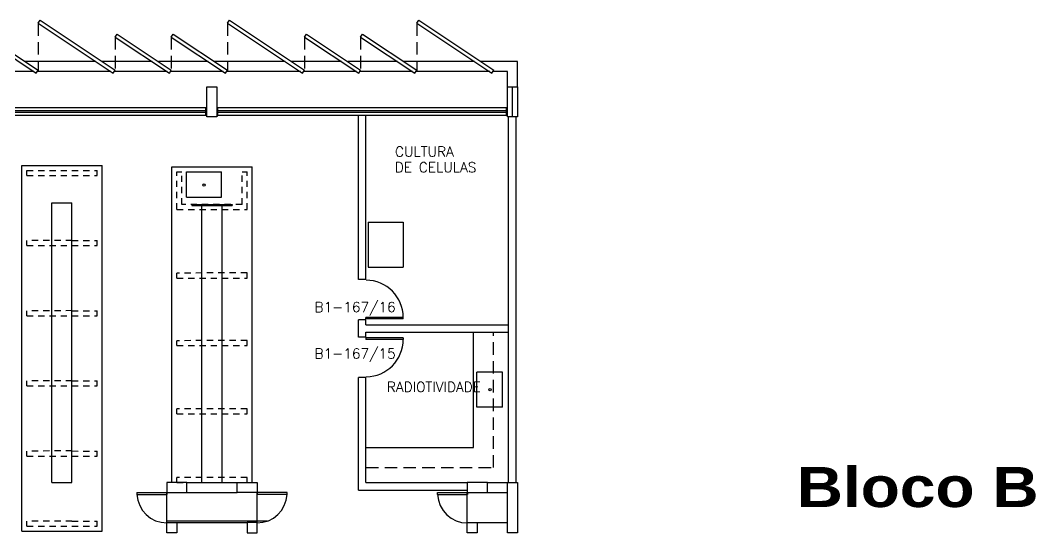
# Model space of a CAD drawing. Header units: millimetres. Extents: x 4436 to 4619, y 1272 to 1428.
# Drawn here: x 4598.52 to 4618.8, y 1341.81 to 1352.03 of the extents above; entities that cross this region are included whole.
import ezdxf

# ---------------------------------------------------------------- set-up
doc = ezdxf.new("R2010")
doc.units = ezdxf.units.MM
doc.linetypes.add('HIDDEN', pattern=[0.375, 0.25, -0.125])
doc.linetypes.add('HIDDEN2', pattern=[0.1875, 0.125, -0.0625])
for name, color, linetype in [('ALV', 2, 'Continuous'), ('BANCADA', 2, 'Continuous'), ('DIV', 2, 'Continuous'), ('ENDEREÇO', 2, 'Continuous'), ('ESTR', 3, 'Continuous'), ('JAN', 1, 'Continuous'), ('JANELA', 1, 'Continuous'), ('PISO', 1, 'Continuous'), ('PORTA', 2, 'Continuous'), ('PROJ', 1, 'HIDDEN'), ('TEXTO', 2, 'Continuous'), ('TEXTO-CARIMBO-EDITAVEL', 3, 'Continuous')]:
    doc.layers.add(name, color=color, linetype=linetype)
doc.styles.add('ARIAL', font='')
doc.styles.add('UNB1-100', font='simplex.shx', dxfattribs={"height": 0.2})
doc.styles.get('ARIAL').set_extended_font_data('Arial Black')

msp = doc.modelspace()

# ---------------------------------------------------------------- linework, layer by layer
at = {"layer": 'ALV'}
for p, q in [((4598.87131, 1351.97457), (4598.91001, 1352.0329)), ((4598.91001, 1352.0329), (4600.40981, 1351.03761)), ((4602.65331, 1351.97457), (4602.69201, 1352.0329)), ((4602.69201, 1352.0329), (4604.19181, 1351.03761)), ((4606.43531, 1351.97457), (4606.47401, 1352.0329)), ((4606.47401, 1352.0329), (4607.97381, 1351.03761)), ((4598.87131, 1351.97457), (4600.37111, 1350.97928)), ((4602.65331, 1351.97457), (4604.15311, 1350.97928)), ((4606.43531, 1351.97457), (4607.93511, 1350.97928)), ((4597.74941, 1351.6981), (4598.8326, 1350.97928)), ((4597.78812, 1351.75643), (4598.87131, 1351.03761)), ((4600.40981, 1351.6981), (4600.44852, 1351.75643)), ((4600.40981, 1351.6981), (4601.493, 1350.97928)), ((4600.44852, 1351.75643), (4601.53171, 1351.03761)), ((4601.53171, 1351.6981), (4601.57041, 1351.75643)), ((4601.53171, 1351.6981), (4602.6149, 1350.97928)), ((4601.57041, 1351.75643), (4602.6536, 1351.03761)), ((4604.19151, 1351.6981), (4604.23022, 1351.75643)), ((4604.19151, 1351.6981), (4605.2747, 1350.97928)), ((4604.23022, 1351.75643), (4605.31341, 1351.03761)), ((4605.31341, 1351.6981), (4605.35212, 1351.75643)), ((4605.31341, 1351.6981), (4606.3966, 1350.97928)), ((4605.35212, 1351.75643), (4606.43531, 1351.03761)), ((4598.8326, 1350.97928), (4598.87131, 1351.03761)), ((4600.37111, 1350.97928), (4600.40981, 1351.03761)), ((4601.493, 1350.97928), (4601.53171, 1351.03761)), ((4602.6149, 1350.97928), (4602.6536, 1351.03761)), ((4604.15311, 1350.97928), (4604.19181, 1351.03761)), ((4605.2747, 1350.97928), (4605.31341, 1351.03761)), ((4606.3966, 1350.97928), (4606.43531, 1351.03761)), ((4607.93511, 1350.97928), (4607.97381, 1351.03761)), ((4605.26941, 1346.85845), (4605.26941, 1350.13345)), ((4605.41941, 1346.85845), (4605.41941, 1350.13345)), ((4608.26931, 1346.68345), (4608.26931, 1350.10845)), ((4608.26931, 1346.68345), (4608.26931, 1350.10845)), ((4608.41931, 1342.80845), (4608.41931, 1350.10845)), ((4605.41941, 1346.8625), (4605.26941, 1346.8625)), ((4608.26931, 1346.53345), (4608.26931, 1346.68345)), ((4608.26931, 1345.95845), (4608.26931, 1346.53345)), ((4608.26931, 1345.95845), (4608.26931, 1346.53345)), ((4605.26941, 1345.70845), (4605.26941, 1346.05845)), ((4605.41941, 1346.05845), (4605.26941, 1346.05845)), ((4605.41941, 1345.95845), (4605.41941, 1346.05845)), ((4605.41941, 1345.95845), (4608.26931, 1345.95845)), ((4608.26931, 1342.80845), (4608.26931, 1345.95845)), ((4605.41941, 1345.80845), (4608.26931, 1345.80845)), ((4605.41941, 1345.70845), (4605.41941, 1345.80845)), ((4608.26931, 1342.80845), (4608.26931, 1345.80845)), ((4605.41941, 1345.70845), (4605.26941, 1345.70845)), ((4605.26941, 1342.65845), (4605.26941, 1344.90439)), ((4605.41941, 1344.90439), (4605.26941, 1344.90439)), ((4605.41941, 1342.80845), (4605.41941, 1344.90439)), ((4601.84441, 1342.80845), (4602.84441, 1342.80845)), ((4601.84441, 1342.80845), (4602.84441, 1342.80845)), ((4602.12253, 1342.80845), (4602.43091, 1342.80845)), ((4605.41941, 1342.80845), (4607.44441, 1342.80845)), ((4607.84441, 1342.80845), (4608.24441, 1342.80845)), ((4601.84441, 1342.60845), (4602.84441, 1342.60845)), ((4605.26941, 1342.65845), (4607.44441, 1342.65845)), ((4607.84441, 1342.60845), (4608.24477, 1342.60845)), ((4601.64441, 1342.00845), (4603.04441, 1342.00845)), ((4607.64441, 1342.00845), (4608.24477, 1342.00845))]:
    msp.add_line(p, q, dxfattribs=at)
at = {"layer": 'ALV', "linetype": 'Continuous'}
for p, q in [((4605.41941, 1346.8625), (4605.26941, 1346.8625)), ((4605.41941, 1346.05845), (4605.26941, 1346.05845)), ((4605.41941, 1345.70845), (4605.26941, 1345.70845))]:
    msp.add_line(p, q, dxfattribs=at)
at = {"layer": 'BANCADA'}
for p, q in [((4598.54811, 1341.83845), (4598.54811, 1349.13762)), ((4600.14811, 1341.83845), (4600.14811, 1349.13762)), ((4601.54441, 1342.80845), (4601.54441, 1349.10762)), ((4603.14441, 1342.80845), (4603.14441, 1349.10762)), ((4599.14811, 1342.80845), (4599.14811, 1348.38762)), ((4599.54811, 1342.80845), (4599.54811, 1348.38762)), ((4601.94441, 1348.35762), (4601.94441, 1348.33762)), ((4602.74441, 1348.35762), (4602.74441, 1348.33762)), ((4602.14441, 1342.80845), (4602.14441, 1348.33762)), ((4602.54441, 1342.80845), (4602.54441, 1348.33762)), ((4605.46433, 1348.00516), (4605.46433, 1347.10516)), ((4605.46433, 1348.00516), (4606.16433, 1348.00516)), ((4606.16433, 1348.00516), (4606.16433, 1347.10516)), ((4605.46433, 1347.10516), (4606.16433, 1347.10516)), ((4607.56931, 1343.50845), (4607.56931, 1345.80845)), ((4605.41941, 1343.50845), (4607.56931, 1343.50845)), ((4599.14811, 1342.80845), (4599.54811, 1342.80845)), ((4598.54811, 1341.83845), (4600.14811, 1341.83845))]:
    msp.add_line(p, q, dxfattribs=at)
at = {"layer": 'BANCADA', "linetype": 'ByBlock'}
for p, q in [((4598.54811, 1349.13762), (4600.14811, 1349.13762)), ((4601.54441, 1349.10762), (4603.14441, 1349.10762)), ((4601.54441, 1349.10762), (4603.14441, 1349.10762)), ((4599.14811, 1348.38762), (4599.54811, 1348.38762)), ((4601.94441, 1348.35762), (4602.74441, 1348.35762)), ((4601.94441, 1348.33762), (4602.74441, 1348.33762))]:
    msp.add_line(p, q, dxfattribs=at)
at = {"layer": 'BANCADA', "color": 2}
for p, q in [((4601.54441, 1342.80845), (4601.54441, 1349.10762)), ((4603.14441, 1342.80845), (4603.14441, 1349.10762))]:
    msp.add_line(p, q, dxfattribs=at)
at = {"layer": 'BANCADA', "color": 1}
for p, q in [((4601.83456, 1349.00655), (4602.53456, 1349.00655)), ((4601.83456, 1348.50655), (4601.83456, 1349.00655)), ((4602.53456, 1348.50655), (4602.53456, 1349.00655)), ((4601.83456, 1348.50655), (4602.53456, 1348.50655)), ((4607.63588, 1344.30984), (4607.63588, 1345.00984)), ((4608.14588, 1345.00984), (4607.63588, 1345.00984)), ((4608.14588, 1344.30984), (4608.14588, 1345.00984)), ((4608.14588, 1344.30984), (4607.63588, 1344.30984))]:
    msp.add_line(p, q, dxfattribs=at)
at = {"layer": 'BANCADA', "color": 1, "linetype": 'HIDDEN2'}
for p, q in [((4602.94441, 1348.35842), (4601.74441, 1348.35682)), ((4601.64441, 1348.25735), (4603.04441, 1348.25735))]:
    msp.add_line(p, q, dxfattribs=at)
at = {"layer": 'BANCADA', "color": 1}
for centre in [(4602.18669, 1348.74458), (4607.89785, 1344.66196)]:
    msp.add_circle(centre, 0.0225, dxfattribs=at)
at = {"layer": 'DEFPOINTS', "color": 0, "linetype": 'ByBlock'}
msp.add_point((4601.44441, 1341.80845), dxfattribs=at)
at = {"layer": 'DIV'}
msp.add_line((4603.24441, 1342.78505), (4603.24441, 1342.77485), dxfattribs=at)
at = {"layer": 'ESTR'}
for p, q in [((4602.24441, 1350.70845), (4602.44441, 1350.70845)), ((4602.24441, 1350.10845), (4602.24441, 1350.70845)), ((4602.44441, 1350.70845), (4602.44441, 1350.10845)), ((4608.24441, 1350.70845), (4608.44441, 1350.70845)), ((4608.24441, 1350.10845), (4608.24441, 1350.70845)), ((4608.34441, 1350.10845), (4608.34441, 1350.70845)), ((4608.44441, 1350.70845), (4608.44441, 1350.10845)), ((4602.44441, 1350.10845), (4602.24441, 1350.10845)), ((4608.44441, 1350.10845), (4608.24441, 1350.10845)), ((4601.44441, 1342.80845), (4601.44441, 1342.60845))]:
    msp.add_line(p, q, dxfattribs=at)
for points in [[(4601.44441, 1342.80845), (4601.44441, 1342.60845), (4601.84441, 1342.60845), (4601.84441, 1342.80845)], [(4603.24441, 1342.80845), (4603.24441, 1342.60845), (4602.84441, 1342.60845), (4602.84441, 1342.80845)], [(4607.44441, 1342.80845), (4607.44441, 1342.60845), (4607.84441, 1342.60845), (4607.84441, 1342.80845)], [(4608.24441, 1341.80845), (4608.24441, 1342.80845), (4608.44441, 1342.80845), (4608.44441, 1341.80845)], [(4601.64441, 1342.00845), (4601.64441, 1341.80845), (4601.44441, 1341.80845), (4601.44441, 1342.00845)], [(4603.04441, 1342.00845), (4603.04441, 1341.80845), (4603.24441, 1341.80845), (4603.24441, 1342.00845)], [(4607.64441, 1342.00845), (4607.64441, 1341.80845), (4607.44441, 1341.80845), (4607.44441, 1342.00845)]]:
    msp.add_lwpolyline(points, close=True, dxfattribs=at)
at = {"layer": 'JAN', "color": 3}
for p, q in [((4602.22441, 1350.28345), (4602.24441, 1350.28345)), ((4602.22441, 1350.13345), (4602.22441, 1350.28345)), ((4602.46441, 1350.28345), (4602.44441, 1350.28345)), ((4602.46441, 1350.13345), (4602.46441, 1350.28345)), ((4608.22441, 1350.28345), (4608.24441, 1350.28345)), ((4608.22441, 1350.13345), (4608.22441, 1350.28345)), ((4602.24441, 1350.13345), (4602.22441, 1350.13345)), ((4602.44441, 1350.13345), (4602.46441, 1350.13345)), ((4608.24441, 1350.13345), (4608.22441, 1350.13345))]:
    msp.add_line(p, q, dxfattribs=at)
at = {"layer": 'JANELA', "color": 1}
for p, q in [((4602.24441, 1350.28345), (4596.44441, 1350.28345)), ((4602.22441, 1350.22345), (4596.46441, 1350.22345)), ((4602.22441, 1350.19345), (4596.46441, 1350.19345)), ((4608.22441, 1350.28345), (4602.46441, 1350.28345)), ((4608.22441, 1350.22345), (4602.46441, 1350.22345)), ((4608.22441, 1350.19345), (4602.46441, 1350.19345)), ((4602.22441, 1350.13345), (4596.46441, 1350.13345)), ((4608.22441, 1350.13345), (4602.46441, 1350.13345))]:
    msp.add_line(p, q, dxfattribs=at)
at = {"layer": 'PISO'}
for p, q in [((4600.02578, 1351.20845), (4598.61387, 1351.20845)), ((4601.14768, 1351.20845), (4600.15238, 1351.20845)), ((4602.26957, 1351.20845), (4601.27427, 1351.20845)), ((4603.80778, 1351.20845), (4602.39617, 1351.20845)), ((4604.92938, 1351.20845), (4603.93408, 1351.20845)), ((4606.05127, 1351.20845), (4605.05597, 1351.20845)), ((4607.58978, 1351.20845), (4606.17787, 1351.20845)), ((4608.44441, 1351.20845), (4607.71638, 1351.20845)), ((4608.44441, 1350.70845), (4608.44441, 1351.20845)), ((4598.78865, 1351.00845), (4597.73006, 1351.00845)), ((4600.32716, 1351.00845), (4598.85195, 1351.00845)), ((4601.44906, 1351.00845), (4600.39046, 1351.00845)), ((4602.57095, 1351.00845), (4601.51236, 1351.00845)), ((4604.10916, 1351.00845), (4602.63425, 1351.00845)), ((4605.23076, 1351.00845), (4604.17216, 1351.00845)), ((4606.35265, 1351.00845), (4605.29406, 1351.00845)), ((4607.89116, 1351.00845), (4606.41595, 1351.00845)), ((4608.24441, 1351.00845), (4607.95446, 1351.00845)), ((4608.24441, 1350.70845), (4608.24441, 1351.00845))]:
    msp.add_line(p, q, dxfattribs=at)
at = {"layer": 'PISO', "linetype": 'Continuous'}
msp.add_line((4603.45183, 1342.0359), (4601.45183, 1342.0359), dxfattribs=at)
at = {"layer": 'PORTA', "linetype": 'Continuous'}
for p, q in [((4605.41941, 1346.07345), (4605.41941, 1346.10345)), ((4606.16407, 1346.10345), (4605.41941, 1346.10345)), ((4606.16407, 1346.07345), (4605.41941, 1346.07345)), ((4606.16407, 1346.07345), (4606.16407, 1346.10345)), ((4605.41941, 1345.69345), (4605.41941, 1345.66345)), ((4606.16407, 1345.69345), (4605.41941, 1345.69345)), ((4606.16407, 1345.66345), (4605.41941, 1345.66345)), ((4606.16407, 1345.69345), (4606.16407, 1345.66345))]:
    msp.add_line(p, q, dxfattribs=at)
at = {"layer": 'PORTA'}
for p, q in [((4600.84441, 1342.60845), (4600.84516, 1342.57345)), ((4600.84441, 1342.60845), (4601.44441, 1342.60845)), ((4600.84441, 1342.57345), (4601.44441, 1342.57345)), ((4601.44441, 1342.60845), (4601.44441, 1342.57345)), ((4603.24441, 1342.60845), (4603.24441, 1342.57345)), ((4603.84442, 1342.60845), (4603.24441, 1342.60845)), ((4603.24441, 1342.60845), (4603.24441, 1342.57345)), ((4603.24441, 1342.60845), (4603.24441, 1342.57345)), ((4603.84442, 1342.57345), (4603.24441, 1342.57345)), ((4603.84442, 1342.57345), (4603.84442, 1342.60845)), ((4606.84778, 1342.57225), (4606.84778, 1342.60725)), ((4606.84778, 1342.60725), (4607.44779, 1342.60725)), ((4606.84778, 1342.57225), (4607.44779, 1342.57225)), ((4607.44441, 1342.60845), (4607.44441, 1342.57345)), ((4607.44779, 1342.60725), (4607.44779, 1342.57225)), ((4607.44779, 1342.60725), (4607.44779, 1342.57225)), ((4607.44779, 1342.60725), (4607.44779, 1342.57225))]:
    msp.add_line(p, q, dxfattribs=at)
at = {"layer": 'PORTA', "color": 2}
for p, q in [((4601.44441, 1342.00845), (4601.44441, 1342.60845)), ((4601.44441, 1342.00845), (4601.44441, 1342.60845)), ((4603.24441, 1342.00845), (4603.24441, 1342.60845)), ((4603.24441, 1342.00845), (4603.24441, 1342.60845)), ((4603.24441, 1342.00845), (4603.24441, 1342.57345)), ((4607.44441, 1342.00845), (4607.44441, 1342.60845))]:
    msp.add_line(p, q, dxfattribs=at)
at = {"layer": 'PORTA', "color": 1}
for centre, radius, start, end in [((4605.42045, 1346.10389), 0.74362, 359.966018, 89.694509), ((4605.41941, 1345.66345), 0.74466, 270.562903, 0), ((4601.44441, 1342.60345), 0.60001, 182.865991, 270), ((4603.24441, 1342.60345), 0.60001, 270, 357.134009), ((4607.44779, 1342.60225), 0.60001, 182.865991, 270)]:
    msp.add_arc(centre, radius, start, end, dxfattribs=at)
at = {"layer": 'PROJ', "linetype": 'HIDDEN'}
for p, q in [((4598.87131, 1351.97457), (4598.87131, 1351.00845)), ((4602.65331, 1351.97457), (4602.65331, 1351.00845)), ((4606.43531, 1351.97457), (4606.43531, 1351.00845)), ((4600.40981, 1351.6981), (4600.40981, 1351.00845)), ((4601.53171, 1351.6981), (4601.53171, 1351.00845)), ((4604.19151, 1351.6981), (4604.19151, 1351.00845)), ((4605.31341, 1351.6981), (4605.31341, 1351.00845))]:
    msp.add_line(p, q, dxfattribs=at)
at = {"layer": 'PROJ', "color": 1, "linetype": 'HIDDEN2'}
for p, q in [((4598.64811, 1349.03762), (4600.04811, 1349.03762)), ((4598.64811, 1348.93828), (4598.64811, 1349.03762)), ((4600.04811, 1348.93828), (4600.04811, 1349.03762)), ((4601.64441, 1348.25735), (4601.64441, 1349.00762)), ((4601.74441, 1348.35682), (4601.74441, 1349.00762)), ((4602.94441, 1348.35842), (4602.94441, 1349.00762)), ((4603.04441, 1348.25735), (4603.04441, 1349.00762)), ((4598.64811, 1348.93828), (4600.04811, 1348.93828)), ((4599.54811, 1347.63898), (4598.64811, 1347.63778)), ((4598.64811, 1347.53845), (4598.64811, 1347.63778)), ((4599.54811, 1347.63845), (4600.04811, 1347.63778)), ((4600.04811, 1347.53845), (4600.04811, 1347.63778)), ((4598.64811, 1347.53845), (4600.04811, 1347.53845)), ((4603.04441, 1346.99178), (4601.64441, 1346.98991)), ((4601.64441, 1346.89058), (4603.04441, 1346.89058)), ((4599.54811, 1346.23898), (4598.64811, 1346.23778)), ((4598.64811, 1346.13845), (4598.64811, 1346.23778)), ((4598.64811, 1346.13845), (4600.04811, 1346.13845)), ((4599.54811, 1346.23845), (4600.04811, 1346.23778)), ((4600.04811, 1346.13845), (4600.04811, 1346.23778)), ((4603.04441, 1345.64178), (4601.64441, 1345.63991)), ((4601.64441, 1345.54058), (4603.04441, 1345.54058)), ((4599.54811, 1344.83898), (4598.64811, 1344.83778)), ((4598.64811, 1344.73845), (4598.64811, 1344.83778)), ((4598.64811, 1344.73845), (4600.04811, 1344.73845)), ((4599.54811, 1344.83845), (4600.04811, 1344.83778)), ((4600.04811, 1344.73845), (4600.04811, 1344.83778)), ((4603.04441, 1344.28178), (4601.64441, 1344.27991)), ((4601.64441, 1344.18058), (4603.04441, 1344.18058)), ((4599.54811, 1343.43898), (4598.64811, 1343.43778)), ((4598.64811, 1343.33845), (4598.64811, 1343.43778)), ((4598.64811, 1343.33845), (4600.04811, 1343.33845)), ((4599.54811, 1343.43845), (4600.04811, 1343.43778)), ((4600.04811, 1343.33845), (4600.04811, 1343.43778)), ((4603.04441, 1342.91178), (4601.64441, 1342.90991)), ((4601.64441, 1342.81058), (4603.04441, 1342.81058)), ((4599.54811, 1342.03898), (4598.64811, 1342.03778)), ((4598.64811, 1341.93845), (4598.64811, 1342.03778)), ((4598.64811, 1341.93845), (4600.04811, 1341.93845)), ((4599.54811, 1342.03845), (4600.04811, 1342.03778)), ((4600.04811, 1341.93845), (4600.04811, 1342.03778))]:
    msp.add_line(p, q, dxfattribs=at)
at = {"layer": 'PROJ', "linetype": 'HIDDEN2'}
for p, q in [((4601.64441, 1349.00762), (4601.74441, 1349.00762)), ((4602.94441, 1349.00762), (4603.04441, 1349.00762))]:
    msp.add_line(p, q, dxfattribs=at)
at = {"layer": 'PROJ', "color": 1}
for p, q in [((4601.64441, 1346.89058), (4601.64441, 1346.98991)), ((4603.04441, 1346.89058), (4603.04441, 1346.99178)), ((4601.64441, 1345.54058), (4601.64441, 1345.63991)), ((4603.04441, 1345.54058), (4603.04441, 1345.64178)), ((4601.64441, 1344.18058), (4601.64441, 1344.27991)), ((4603.04441, 1344.18058), (4603.04441, 1344.28178)), ((4601.64441, 1342.81058), (4601.64441, 1342.90991)), ((4603.04441, 1342.81058), (4603.04441, 1342.91178))]:
    msp.add_line(p, q, dxfattribs=at)
at = {"layer": 'PROJ', "color": 1, "linetype": 'HIDDEN'}
for p, q in [((4607.96931, 1343.10845), (4607.96931, 1345.80845)), ((4605.41941, 1343.10845), (4607.96931, 1343.10845))]:
    msp.add_line(p, q, dxfattribs=at)

# ---------------------------------------------------------------- texts
at = {"layer": 'ENDEREÇO', "style": 'UNB1-100'}
for s, p in [('B1-167/16', (4604.39417, 1346.21055)), ('B1-167/15', (4604.39417, 1345.28254))]:
    msp.add_text(s, height=0.2, dxfattribs=at).set_placement(p)
at = {"layer": 'TEXTO', "style": 'UNB1-100'}
for s, p in [('CULTURA', (4605.99991, 1349.31212)), ('DE CELULAS', (4605.99635, 1349.00041)), ('RADIOTIVIDADE', (4605.83786, 1344.61719))]:
    msp.add_text(s, height=0.2, dxfattribs=at).set_placement(p)
at = {"layer": 'TEXTO-CARIMBO-EDITAVEL', "ltscale": 0.35, "style": 'ARIAL'}
msp.add_text('Bloco B', height=0.8, dxfattribs=at).set_placement((4614.02358, 1342.31949))

doc.saveas('drawing.dxf')
